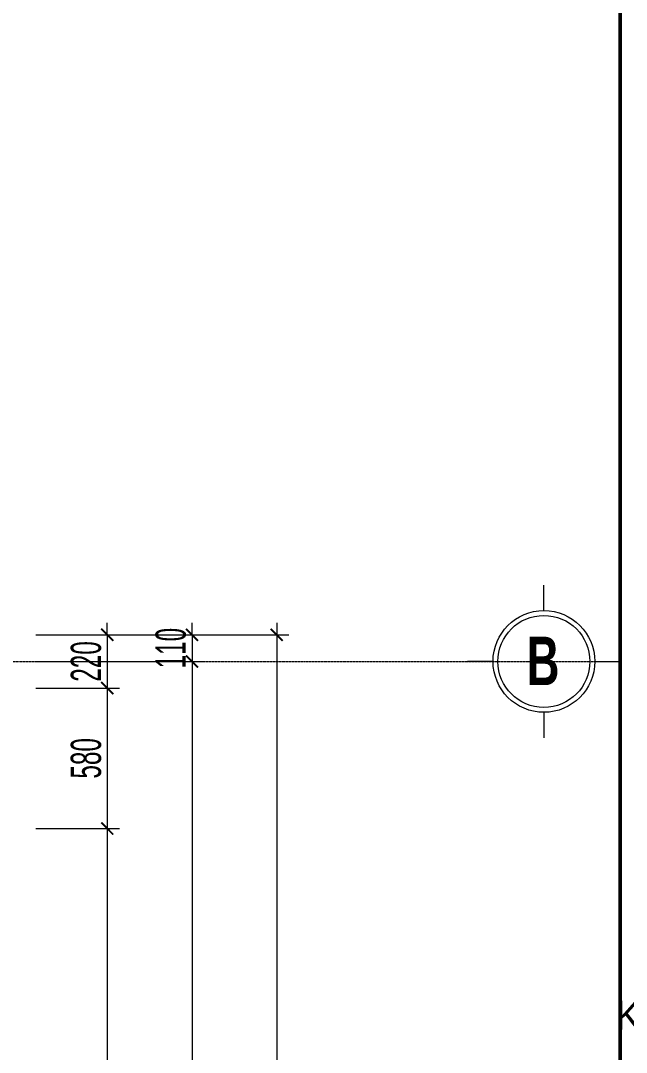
# Model space of a CAD drawing. Header units: millimetres. Extents: x 1336014 to 2939047, y -333549 to -60566.
# Drawn here: x 1492622 to 1495125, y -104304 to -100044 of the extents above; entities that cross this region are included whole.
import ezdxf
from ezdxf.enums import TextEntityAlignment as Align

# ---------------------------------------------------------------- set-up
doc = ezdxf.new("R2010")
doc.units = ezdxf.units.MM
doc.header["$MEASUREMENT"] = 0
doc.linetypes.add('CENTER2', pattern=[1.125, 0.75, -0.125, 0.125, -0.125])
for name, color, linetype, lineweight in [('05.Text', 253, 'Continuous', 18), ('08.Dim', 156, 'Continuous', 15), ('10.truc', 250, 'CENTER2', 20), ('11.Khung bo', 32, 'Continuous', 50)]:
    doc.layers.add(name, color=color, linetype=linetype, lineweight=lineweight)
doc.styles.add('AVANTHB', font='')
doc.styles.add('TT5_Text Dim', font='hoatbif.shx', dxfattribs={"width": 0.6})
doc.styles.add('VnAvantH', font='')
doc.styles.get('AVANTHB').set_extended_font_data('.VnAvantH', bold=True)
doc.styles.get('VnAvantH').set_extended_font_data('.VnAvantH')
doc.dimstyles.new('TT5_Dim 1-50', dxfattribs={"dimscale": 50, "dimtxt": 2.5, "dimasz": 1, "dimexe": 1, "dimexo": 0.5, "dimgap": 0.5, "dimtad": 1, "dimdec": 0, "dimzin": 0, "dimdsep": 46, "dimtxsty": 'TT5_Text Dim', "dimblk": 'ARCHTICK', "dimcen": 0, "dimdle": 1, "dimclrd": 256, "dimclre": 256, "dimclrt": 1, "dimadec": 0, "dimazin": 0, "dimtfac": 0.015, "dimtdec": 0, "dimtix": 1, "dimtmove": 2, "dimatfit": 3, "dimldrblk": 'DOT', "dimfxl": 1, "dimtolj": 1, "dimtzin": 0, "dimlwd": -1, "dimlwe": -1, "dimarcsym": 1})

# ---------------------------------------------------------------- blocks, each defined once
blk = doc.blocks.new('100')
at = {"layer": '11.Khung bo', "const_width": 26.7}
blk.add_lwpolyline([(1860913, -945239.8), (1860913, -916940.1), (1896062.6, -916940.1), (1896062.6, -945239.8)], close=True, dxfattribs=at)
blk.add_lwpolyline([(1860913, -945239.8), (1860913, -916940.1), (1896062.6, -916940.1), (1896062.6, -945239.8)], close=True, dxfattribs=at)
blk.add_lwpolyline([(1860913, -945239.8), (1860913, -916940.1), (1896062.6, -916940.1), (1896062.6, -945239.8)], close=True, dxfattribs=at)
at = {"layer": '05.Text', "style": 'VnAvantH'}
blk.add_text('KTS.lª thÕ trinh', height=197.998, dxfattribs=at).set_placement((1898428.2, -936733.2), align=Align.RIGHT)
blk = doc.blocks.new('_ARCHTICK')
at = {"const_width": 0.15}
blk.add_lwpolyline([(-0.5, -0.5), (0.5, 0.5)], dxfattribs=at)
blk = doc.blocks.new('*D600')
at = {"layer": '08.Dim', "transparency": 16777216}
for p, q in [((1493330.3, -102580.2), (1493330.3, -102530.2)), ((1492685.5, -102580.2), (1493380.3, -102580.2)), ((1493330.3, -102580.2), (1493330.3, -102690.2)), ((1492685.5, -102690.2), (1493380.3, -102690.2)), ((1493330.3, -102690.2), (1493330.3, -102740.2))]:
    blk.add_line(p, q, dxfattribs=at)
at = {"layer": 'Defpoints', "color": 0, "transparency": 16777216}
for p in [(1492660.5, -102580.2), (1492660.5, -102690.2), (1493330.3, -102690.2)]:
    blk.add_point(p, dxfattribs=at)
at = {"layer": '08.Dim', "transparency": 16777216, "xscale": 50, "yscale": 50, "zscale": 50}
for p, rotation in [((1493330.3, -102580.2), 270), ((1493330.3, -102690.2), 90)]:
    blk.add_blockref('_ARCHTICK', p, dxfattribs=dict(at, rotation=rotation))
at = {"layer": '08.Dim', "color": 1, "transparency": 16777216, "insert": (1493242.8, -102635.2), "char_height": 125, "attachment_point": 5, "rotation": 90, "style": 'TT5_Text Dim'}
blk.add_mtext('\\A1;110', dxfattribs=at)
blk = doc.blocks.new('_DOT')
blk.add_line((-0.5, 0), (-1, 0))
at = {"const_width": 0.5}
blk.add_lwpolyline([(-0.25, 0, 1), (0.25, 0, 1)], format="xyb", close=True, dxfattribs=at)
blk = doc.blocks.new('*D601')
at = {"layer": '08.Dim', "transparency": 16777216}
for p, q in [((1493330.3, -102640.2), (1493330.3, -106520.2)), ((1492685.5, -102690.2), (1493380.3, -102690.2)), ((1492685.5, -106470.2), (1493380.3, -106470.2))]:
    blk.add_line(p, q, dxfattribs=at)
at = {"layer": 'Defpoints', "color": 0, "transparency": 16777216}
for p in [(1492660.5, -102690.2), (1492660.5, -106470.2), (1493330.3, -106470.2)]:
    blk.add_point(p, dxfattribs=at)
at = {"layer": '08.Dim', "transparency": 16777216, "xscale": 50, "yscale": 50, "zscale": 50}
for p, rotation in [((1493330.3, -102690.2), 90), ((1493330.3, -106470.2), 270)]:
    blk.add_blockref('_ARCHTICK', p, dxfattribs=dict(at, rotation=rotation))
at = {"layer": '08.Dim', "color": 1, "transparency": 16777216, "insert": (1493242.8, -104580.2), "char_height": 125, "attachment_point": 5, "rotation": 90, "style": 'TT5_Text Dim'}
blk.add_mtext('\\A1;3780', dxfattribs=at)
blk = doc.blocks.new('*D603')
at = {"layer": '08.Dim', "transparency": 16777216}
for p, q in [((1493680.3, -102530.2), (1493680.3, -106630.2)), ((1492685.5, -102580.2), (1493730.3, -102580.2)), ((1492685.5, -106580.2), (1493730.3, -106580.2))]:
    blk.add_line(p, q, dxfattribs=at)
at = {"layer": 'Defpoints', "color": 0, "transparency": 16777216}
for p in [(1492660.5, -102580.2), (1492660.5, -106580.2), (1493680.3, -106580.2)]:
    blk.add_point(p, dxfattribs=at)
at = {"layer": '08.Dim', "transparency": 16777216, "xscale": 50, "yscale": 50, "zscale": 50}
for p, rotation in [((1493680.3, -102580.2), 90), ((1493680.3, -106580.2), 270)]:
    blk.add_blockref('_ARCHTICK', p, dxfattribs=dict(at, rotation=rotation))
at = {"layer": '08.Dim', "color": 1, "transparency": 16777216, "insert": (1493592.8, -104580.2), "char_height": 125, "attachment_point": 5, "rotation": 90, "style": 'TT5_Text Dim'}
blk.add_mtext('\\A1;4000', dxfattribs=at)
blk = doc.blocks.new('DANHTRUC')
for p, q in [((980383.4, -947346.6), (980383.4, -947136.6)), ((979963.4, -947766.6), (979753.4, -947766.6)), ((980803.4, -947766.6), (981013.4, -947766.6)), ((980383.4, -948186.6), (980383.4, -948396.6))]:
    blk.add_line(p, q)
for radius in [420, 380]:
    blk.add_circle((980383.4, -947766.6), radius)
blk = doc.blocks.new('*D654')
at = {"layer": '08.Dim', "transparency": 16777216}
for p, q in [((1492980.3, -102580.2), (1492980.3, -102530.2)), ((1492685.5, -102580.2), (1493030.3, -102580.2)), ((1492980.3, -102580.2), (1492980.3, -102800.2)), ((1492685.5, -102800.2), (1493030.3, -102800.2)), ((1492980.3, -102800.2), (1492980.3, -102850.2))]:
    blk.add_line(p, q, dxfattribs=at)
at = {"layer": 'Defpoints', "color": 0, "transparency": 16777216}
for p in [(1492660.5, -102580.2), (1492660.5, -102800.2), (1492980.3, -102800.2)]:
    blk.add_point(p, dxfattribs=at)
at = {"layer": '08.Dim', "transparency": 16777216, "xscale": 50, "yscale": 50, "zscale": 50}
for p, rotation in [((1492980.3, -102580.2), 270), ((1492980.3, -102800.2), 90)]:
    blk.add_blockref('_ARCHTICK', p, dxfattribs=dict(at, rotation=rotation))
at = {"layer": '08.Dim', "color": 1, "transparency": 16777216, "insert": (1492892.8, -102690.2), "char_height": 125, "attachment_point": 5, "rotation": 90, "style": 'TT5_Text Dim'}
blk.add_mtext('\\A1;220', dxfattribs=at)
blk = doc.blocks.new('*D655')
at = {"layer": '08.Dim', "transparency": 16777216}
for p, q in [((1492980.3, -102750.2), (1492980.3, -103430.2)), ((1492685.5, -102800.2), (1493030.3, -102800.2)), ((1492685.5, -103380.2), (1493030.3, -103380.2))]:
    blk.add_line(p, q, dxfattribs=at)
at = {"layer": 'Defpoints', "color": 0, "transparency": 16777216}
for p in [(1492660.5, -102800.2), (1492660.5, -103380.2), (1492980.3, -103380.2)]:
    blk.add_point(p, dxfattribs=at)
at = {"layer": '08.Dim', "transparency": 16777216, "xscale": 50, "yscale": 50, "zscale": 50}
for p, rotation in [((1492980.3, -102800.2), 90), ((1492980.3, -103380.2), 270)]:
    blk.add_blockref('_ARCHTICK', p, dxfattribs=dict(at, rotation=rotation))
at = {"layer": '08.Dim', "color": 1, "transparency": 16777216, "insert": (1492892.8, -103090.2), "char_height": 125, "attachment_point": 5, "rotation": 90, "style": 'TT5_Text Dim'}
blk.add_mtext('\\A1;580', dxfattribs=at)
blk = doc.blocks.new('*D656')
at = {"layer": '08.Dim', "transparency": 16777216}
for p, q in [((1492980.3, -103330.2), (1492980.3, -105830.2)), ((1492685.5, -103380.2), (1493030.3, -103380.2)), ((1492685.5, -105780.2), (1493030.3, -105780.2))]:
    blk.add_line(p, q, dxfattribs=at)
at = {"layer": 'Defpoints', "color": 0, "transparency": 16777216}
for p in [(1492660.5, -103380.2), (1492660.5, -105780.2), (1492980.3, -105780.2)]:
    blk.add_point(p, dxfattribs=at)
at = {"layer": '08.Dim', "transparency": 16777216, "xscale": 50, "yscale": 50, "zscale": 50}
for p, rotation in [((1492980.3, -103380.2), 90), ((1492980.3, -105780.2), 270)]:
    blk.add_blockref('_ARCHTICK', p, dxfattribs=dict(at, rotation=rotation))
at = {"layer": '08.Dim', "color": 1, "transparency": 16777216, "insert": (1492892.8, -104580.2), "char_height": 125, "attachment_point": 5, "rotation": 90, "style": 'TT5_Text Dim'}
blk.add_mtext('\\A1;2400', dxfattribs=at)

msp = doc.modelspace()

# ---------------------------------------------------------------- linework, layer by layer
at = {"layer": '10.truc'}
msp.add_line((1474309.1, -102690.2), (1495099, -102690.2), dxfattribs=at)

# ---------------------------------------------------------------- block references
at = {"layer": '05.Text'}
for name, p, xscale, yscale, zscale in [('100', (357461.4, 457829.7), 0.6, 0.6, 0.6), ('DANHTRUC', (1004592.3, 371193.1), 0.5, 0.5, 0.5)]:
    msp.add_blockref(name, p, dxfattribs=dict(at, xscale=xscale, yscale=yscale, zscale=zscale))

# ---------------------------------------------------------------- texts
at = {"layer": '05.Text', "style": 'AVANTHB', "width": 0.7}
msp.add_text('B', height=200, dxfattribs=at).set_placement((1494713.1, -102787.9))

# ---------------------------------------------------------------- dimensions: what is measured, and where the dimension line sits
at = {"layer": '08.Dim'}
for base, p1, p2, picture, middle in [((1493330.3, -102690.2), (1492660.5, -102580.2), (1492660.5, -102690.2), '*D600', (1493242.8, -102635.2)), ((1493680.3, -106580.2), (1492660.5, -102580.2), (1492660.5, -106580.2), '*D603', (1493592.8, -104580.2)), ((1492980.3, -102800.2), (1492660.5, -102580.2), (1492660.5, -102800.2), '*D654', (1492892.8, -102690.2)), ((1493330.3, -106470.2), (1492660.5, -102690.2), (1492660.5, -106470.2), '*D601', (1493242.8, -104580.2)), ((1492980.3, -103380.2), (1492660.5, -102800.2), (1492660.5, -103380.2), '*D655', (1492892.8, -103090.2)), ((1492980.3, -105780.2), (1492660.5, -103380.2), (1492660.5, -105780.2), '*D656', (1492892.8, -104580.2))]:
    dim = msp.add_linear_dim(base=base, p1=p1, p2=p2, angle=90, dimstyle='TT5_Dim 1-50', dxfattribs=at)
    dim.commit()
    dim.dimension.update_dxf_attribs({"geometry": picture, "text_midpoint": middle})

doc.saveas('drawing.dxf')
